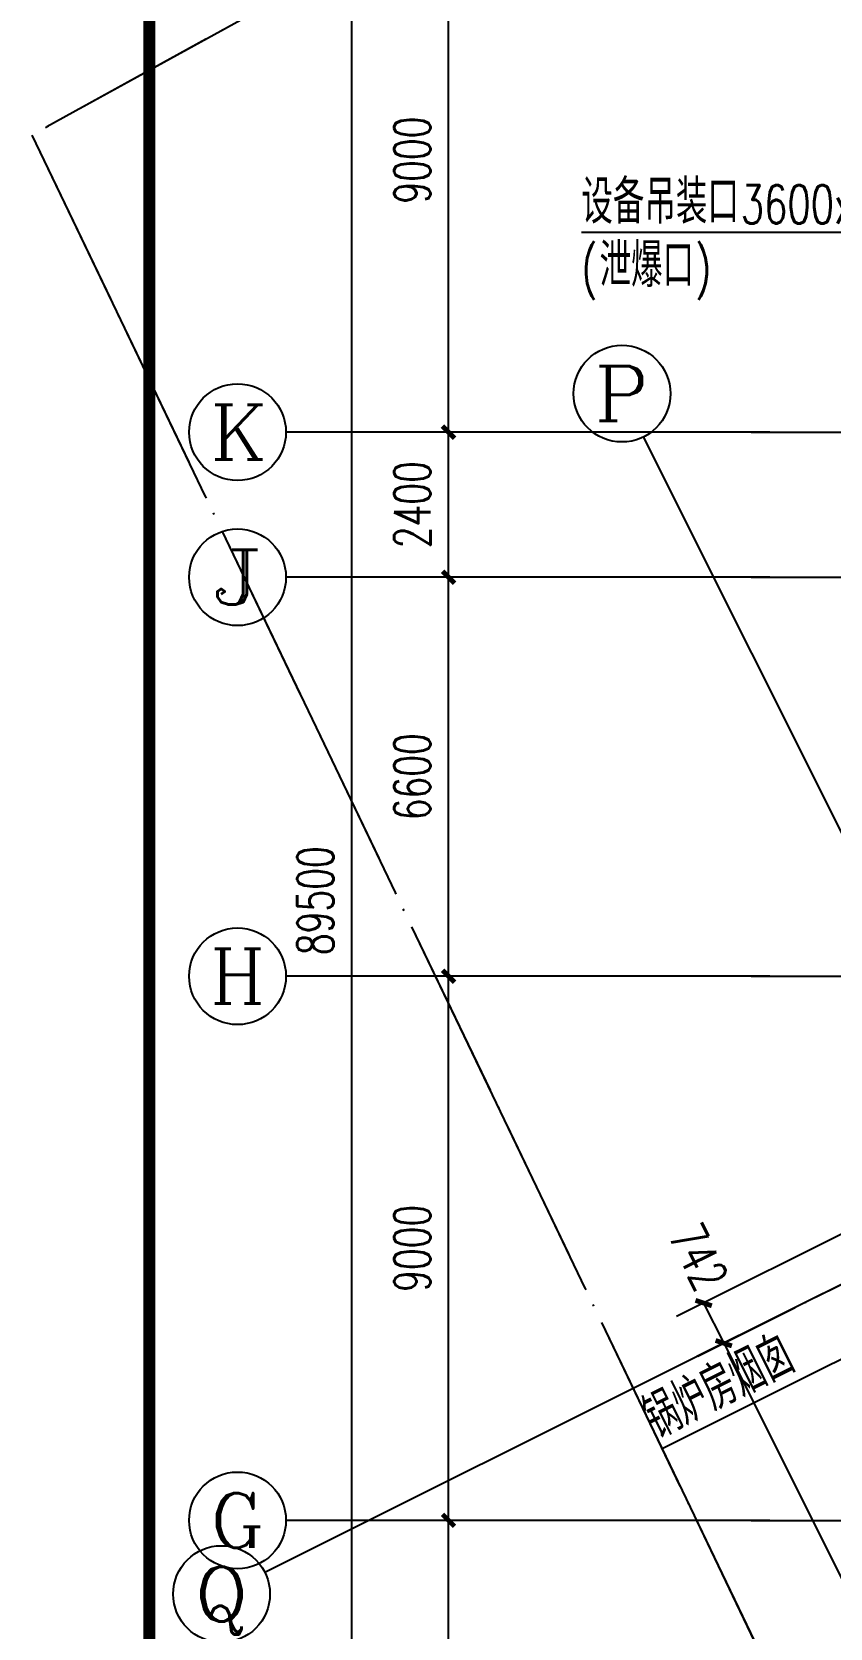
# Model space of a CAD drawing. Extents: x 246015 to 608740, y -108003 to 88400.
# Drawn here: x 283782 to 296974, y -4243 to 22159 of the extents above; entities that cross this region are included whole.
import ezdxf
from ezdxf.enums import TextEntityAlignment as Align

# ---------------------------------------------------------------- set-up
doc = ezdxf.new("R2010")
doc.units = 0
doc.header["$LTSCALE"] = 3000
doc.header["$MEASUREMENT"] = 0
doc.header["$PDMODE"] = 1
doc.linetypes.add('DOTE', pattern=[2.42, 2, -0.2, 0.02, -0.2])
doc.layers.get('0').update_dxf_attribs({"linetype": 'CONTINUOUS'})
doc.layers.get('DEFPOINTS').update_dxf_attribs({"linetype": 'CONTINUOUS'})
for name, color, linetype in [('AXIS', 3, 'CONTINUOUS'), ('AXIS_TEXT', 7, 'CONTINUOUS'), ('DIM_LEAD', 3, 'CONTINUOUS'), ('dote', 1, 'DOTE'), ('PUB_DIM', 3, 'CONTINUOUS'), ('PUB_TEXT', 7, 'CONTINUOUS'), ('PUB_TITLE', 4, 'CONTINUOUS')]:
    doc.layers.add(name, color=color, linetype=linetype)
doc.layers.add('红线', color=7, linetype='CONTINUOUS', true_color=0xe0150b)
doc.styles.add('_TCH_AXIS', font='COMPLEX', dxfattribs={"bigfont": 'GBCBIG'})
doc.styles.add('_TCH_DIM', font='SIMPLEX', dxfattribs={"bigfont": 'GBCBIG'})
doc.styles.add('COMPLEX', font='COMPLEX')
doc.styles.add('DIM_FONT', font='simplex.shx', dxfattribs={"width": 0.7, "bigfont": 'hztxt.shx'})
doc.dimstyles.new('DIMN200', dxfattribs={"dimscale": 2, "dimtxt": 300, "dimasz": 100, "dimexe": 250, "dimexo": 300, "dimgap": 150, "dimtad": 1, "dimdec": 0, "dimzin": 0, "dimdsep": 46, "dimtxsty": 'DIM_FONT', "dimblk": 'ARCHTICK', "dimcen": 0.09, "dimclrt": 7, "dimazin": 2, "dimtfac": 1, "dimtdec": 0, "dimtix": 1, "dimtmove": 2, "dimatfit": 3, "dimfxl": 0, "dimtolj": 1, "dimtzin": 0, "dimarcsym": 0})

# ---------------------------------------------------------------- blocks, each defined once
blk = doc.blocks.new('_ARCHTICK')
at = {"color": 0, "linetype": 'ByBlock', "const_width": 0.4}
blk.add_lwpolyline([(-0.5, -0.5), (0.5, 0.5)], dxfattribs=at)
blk = doc.blocks.new('*D460')
at = {"layer": 'DEFPOINTS', "color": 0}
for p in [(298064, 2723), (298395, 2059), (295217, 470)]:
    blk.add_point(p, dxfattribs=at)
at = {"layer": 'PUB_DIM', "color": 0, "lineweight": -2}
for p, q in [((297527, 2454), (294438, 910)), ((297859, 1791), (294770, 247)), ((294885, 1134), (295217, 470))]:
    blk.add_line(p, q, dxfattribs=at)
at = {"layer": 'PUB_DIM', "color": 0, "lineweight": -2, "xscale": 200, "yscale": 200, "zscale": 200}
for p, rotation in [((294885, 1134), 116.5650511717847), ((295217, 470), 296.5650511717847)]:
    blk.add_blockref('_ARCHTICK', p, dxfattribs=dict(at, rotation=rotation))
at = {"layer": 'PUB_DIM', "color": 7, "insert": (294801, 1896), "char_height": 600, "attachment_point": 5, "rotation": 296.5651, "style": 'DIM_FONT'}
blk.add_mtext('\\A1;742', dxfattribs=at)
blk = doc.blocks.new('*D461')
at = {"layer": 'DEFPOINTS', "color": 0}
for p in [(298395, 2059), (323892, -48935), (320714, -50524)]:
    blk.add_point(p, dxfattribs=at)
at = {"layer": 'PUB_DIM', "color": 0, "lineweight": -2}
for p, q in [((297859, 1791), (294770, 247)), ((295217, 470), (320714, -50524)), ((323356, -49203), (320267, -50747))]:
    blk.add_line(p, q, dxfattribs=at)
at = {"layer": 'PUB_DIM', "color": 0, "lineweight": -2, "xscale": 200, "yscale": 200, "zscale": 200}
for p, rotation in [((295217, 470), 116.5650511717847), ((320714, -50524), 296.5650511717847)]:
    blk.add_blockref('_ARCHTICK', p, dxfattribs=dict(at, rotation=rotation))
at = {"layer": 'PUB_DIM', "color": 7, "insert": (308502, -24758), "char_height": 600, "attachment_point": 5, "rotation": 296.5651, "style": 'DIM_FONT'}
blk.add_mtext('\\A1;57013', dxfattribs=at)
blk = doc.blocks.new('*D1056')
at = {"layer": 'AXIS', "color": 0, "lineweight": -2}
for p, q in [((295068, -2461), (290168, -2461)), ((290668, -11461), (290668, -2461)), ((295068, -11461), (290168, -11461))]:
    blk.add_line(p, q, dxfattribs=at)
at = {"layer": 'DEFPOINTS', "color": 0}
for p in [(290668, -2461), (295668, -2461), (295668, -11461)]:
    blk.add_point(p, dxfattribs=at)
at = {"layer": 'AXIS', "color": 0, "lineweight": -2, "xscale": 200, "yscale": 200, "zscale": 200}
for p, rotation in [((290668, -2461), 90), ((290668, -11461), 270)]:
    blk.add_blockref('_ARCHTICK', p, dxfattribs=dict(at, rotation=rotation))
at = {"layer": 'AXIS', "color": 7, "insert": (290068, -6961), "char_height": 600, "attachment_point": 5, "rotation": 90, "style": 'DIM_FONT'}
blk.add_mtext('\\A1;9000', dxfattribs=at)
blk = doc.blocks.new('*D1057')
at = {"layer": 'AXIS', "color": 0, "lineweight": -2}
for p, q in [((295068, 6539), (290168, 6539)), ((290668, -2461), (290668, 6539)), ((295068, -2461), (290168, -2461))]:
    blk.add_line(p, q, dxfattribs=at)
at = {"layer": 'DEFPOINTS', "color": 0}
for p in [(290668, 6539), (295668, 6539), (295668, -2461)]:
    blk.add_point(p, dxfattribs=at)
at = {"layer": 'AXIS', "color": 0, "lineweight": -2, "xscale": 200, "yscale": 200, "zscale": 200}
for p, rotation in [((290668, 6539), 90), ((290668, -2461), 270)]:
    blk.add_blockref('_ARCHTICK', p, dxfattribs=dict(at, rotation=rotation))
at = {"layer": 'AXIS', "color": 7, "insert": (290068, 2039), "char_height": 600, "attachment_point": 5, "rotation": 90, "style": 'DIM_FONT'}
blk.add_mtext('\\A1;9000', dxfattribs=at)
blk = doc.blocks.new('*D1058')
at = {"layer": 'AXIS', "color": 0, "lineweight": -2}
for p, q in [((295068, 13139), (290168, 13139)), ((290668, 6539), (290668, 13139)), ((295068, 6539), (290168, 6539))]:
    blk.add_line(p, q, dxfattribs=at)
at = {"layer": 'DEFPOINTS', "color": 0}
for p in [(290668, 13139), (295668, 13139), (295668, 6539)]:
    blk.add_point(p, dxfattribs=at)
at = {"layer": 'AXIS', "color": 0, "lineweight": -2, "xscale": 200, "yscale": 200, "zscale": 200}
for p, rotation in [((290668, 13139), 90), ((290668, 6539), 270)]:
    blk.add_blockref('_ARCHTICK', p, dxfattribs=dict(at, rotation=rotation))
at = {"layer": 'AXIS', "color": 7, "insert": (290068, 9839), "char_height": 600, "attachment_point": 5, "rotation": 90, "style": 'DIM_FONT'}
blk.add_mtext('\\A1;6600', dxfattribs=at)
blk = doc.blocks.new('*D1059')
at = {"layer": 'AXIS', "color": 0, "lineweight": -2}
for p, q in [((295068, 15539), (290168, 15539)), ((290668, 13139), (290668, 15539)), ((295068, 13139), (290168, 13139))]:
    blk.add_line(p, q, dxfattribs=at)
at = {"layer": 'DEFPOINTS', "color": 0}
for p in [(290668, 15539), (295668, 15539), (295668, 13139)]:
    blk.add_point(p, dxfattribs=at)
at = {"layer": 'AXIS', "color": 0, "lineweight": -2, "xscale": 200, "yscale": 200, "zscale": 200}
for p, rotation in [((290668, 15539), 90), ((290668, 13139), 270)]:
    blk.add_blockref('_ARCHTICK', p, dxfattribs=dict(at, rotation=rotation))
at = {"layer": 'AXIS', "color": 7, "insert": (290068, 14339), "char_height": 600, "attachment_point": 5, "rotation": 90, "style": 'DIM_FONT'}
blk.add_mtext('\\A1;2400', dxfattribs=at)
blk = doc.blocks.new('*D1060')
at = {"layer": 'AXIS', "color": 0, "lineweight": -2}
for p, q in [((295068, 24539), (290168, 24539)), ((290668, 15539), (290668, 24539)), ((295068, 15539), (290168, 15539))]:
    blk.add_line(p, q, dxfattribs=at)
at = {"layer": 'DEFPOINTS', "color": 0}
for p in [(290668, 24539), (295668, 24539), (295668, 15539)]:
    blk.add_point(p, dxfattribs=at)
at = {"layer": 'AXIS', "color": 0, "lineweight": -2, "xscale": 200, "yscale": 200, "zscale": 200}
for p, rotation in [((290668, 24539), 90), ((290668, 15539), 270)]:
    blk.add_blockref('_ARCHTICK', p, dxfattribs=dict(at, rotation=rotation))
at = {"layer": 'AXIS', "color": 7, "insert": (290068, 20039), "char_height": 600, "attachment_point": 5, "rotation": 90, "style": 'DIM_FONT'}
blk.add_mtext('\\A1;9000', dxfattribs=at)
blk = doc.blocks.new('*D1065')
at = {"layer": 'AXIS', "color": 0, "lineweight": -2}
for p, q in [((295068, 52539), (288568, 52539)), ((289068, -36961), (289068, 52539)), ((295068, -36961), (288568, -36961))]:
    blk.add_line(p, q, dxfattribs=at)
at = {"layer": 'DEFPOINTS', "color": 0}
for p in [(289068, 52539), (295668, 52539), (295668, -36961)]:
    blk.add_point(p, dxfattribs=at)
at = {"layer": 'AXIS', "color": 0, "lineweight": -2, "xscale": 200, "yscale": 200, "zscale": 200}
for p, rotation in [((289068, 52539), 90), ((289068, -36961), 270)]:
    blk.add_blockref('_ARCHTICK', p, dxfattribs=dict(at, rotation=rotation))
at = {"layer": 'AXIS', "color": 7, "insert": (288468, 7789), "char_height": 600, "attachment_point": 5, "rotation": 90, "style": 'DIM_FONT'}
blk.add_mtext('\\A1;89500', dxfattribs=at)
blk = doc.blocks.new('_AXISO')
blk.add_circle((0, 0), 0.5)
at = {"layer": 'AXIS_TEXT', "style": 'COMPLEX', "width": 1.041667}
blk.add_attdef('A', text='', height=0.56, dxfattribs=at).set_placement((-0.25, -0.28), (0.25, -0.28), align=Align.FIT)

msp = doc.modelspace()

# ---------------------------------------------------------------- linework, layer by layer
at = {"layer": 'AXIS'}
for p, q in [((295980.6, 15538.6), (287980.6, 15538.6)), ((297470.6, 8305.2), (293892.9, 15460.6)), ((295980.6, 13138.6), (287980.6, 13138.6)), ((295980.6, 6538.6), (287980.6, 6538.6)), ((294787.3, 255.3), (287631.9, -3322.4)), ((295980.6, -2461.4), (287980.6, -2461.4))]:
    msp.add_line(p, q, dxfattribs=at)
at = {"layer": 'DIM_LEAD'}
for p, q in [((298552.5, 18838.6), (292863.9, 18838.6)), ((301175.6, 2208), (296845.5, 43)), ((296845.5, 43), (294198.8, -1280.4))]:
    msp.add_line(p, q, dxfattribs=at)
at = {"layer": 'dote', "ltscale": 0.3}
for p, q in [((295667.9, 15538.6), (554353.9, 15538.6)), ((295667.9, 13138.6), (554353.9, 13138.6)), ((294787.3, 255.3), (316353.9, 11038.6)), ((295667.9, 6538.6), (554353.9, 6538.6)), ((295667.9, -2461.4), (554353.9, -2461.4))]:
    msp.add_line(p, q, dxfattribs=at)
at = {"layer": 'PUB_TITLE', "const_width": 200}
msp.add_lwpolyline([(285723.8, -97985.8), (575973.8, -97985.8), (575973.8, 66214.2), (285723.8, 66214.2)], close=True, dxfattribs=at)
at = {"layer": '红线', "linetype": 'DOTE'}
msp.add_lwpolyline([(321625.8, 41313.5), (283782, 20451.8), (327022.4, -69761.6, -0.1186699), (571935, -34205), (582107, -28597.6), (543576.1, 41298.8, 0.0913964), (321625.8, 41313.5)], format="xyb", dxfattribs=at)
at = {"layer": '红线', "color": 31, "linetype": 'DOTE', "ltscale": 0.5}
msp.add_lwpolyline([(321625.8, 41313.5), (283782, 20451.8), (327022.4, -69761.6, -0.1186699), (571935, -34205), (582107, -28597.6), (543576.1, 41298.8, 0.0913964), (321625.8, 41313.5)], format="xyb", dxfattribs=at)

# ---------------------------------------------------------------- block references
at = {"layer": 'AXIS'}
ref = msp.add_blockref('_AXISO', (293535.1, 16176.1), dxfattribs=dict(at, xscale=1600, yscale=1600, zscale=1600))
ref.add_attrib('A', 'P', dxfattribs={"layer": 'AXIS_TEXT', "height": 905.1, "style": '_TCH_AXIS', "width": 1.235294}).set_placement((293082.6, 15723.6), (293987.7, 15723.6), align=Align.FIT)
ref = msp.add_blockref('_AXISO', (287180.6, 15538.6), dxfattribs=dict(at, xscale=1600, yscale=1600, zscale=1600))
ref.add_attrib('A', 'K', dxfattribs={"layer": 'AXIS_TEXT', "height": 905.1, "style": '_TCH_AXIS', "width": 1.105263}).set_placement((286728.1, 15086.1), (287633.2, 15086.1), align=Align.FIT)
ref = msp.add_blockref('_AXISO', (287180.6, 13138.6), dxfattribs=dict(at, xscale=1600, yscale=1600, zscale=1600))
ref.add_attrib('A', 'J', dxfattribs={"layer": 'AXIS_TEXT', "height": 905.1, "style": '_TCH_AXIS', "width": 1.909091}).set_placement((286728.1, 12686.1), (287633.2, 12686.1), align=Align.FIT)
ref = msp.add_blockref('_AXISO', (287180.6, 6538.6), dxfattribs=dict(at, xscale=1600, yscale=1600, zscale=1600))
ref.add_attrib('A', 'H', dxfattribs={"layer": 'AXIS_TEXT', "height": 905.1, "style": '_TCH_AXIS', "width": 1.05}).set_placement((286728.1, 6086.1), (287633.2, 6086.1), align=Align.FIT)
ref = msp.add_blockref('_AXISO', (287180.6, -2461.4), dxfattribs=dict(at, xscale=1600, yscale=1600, zscale=1600))
ref.add_attrib('A', 'G', dxfattribs={"layer": 'AXIS_TEXT', "height": 905.1, "style": '_TCH_AXIS', "width": 1.166667}).set_placement((286728.1, -2913.9), (287633.2, -2913.9), align=Align.FIT)
ref = msp.add_blockref('_AXISO', (286916.3, -3680.1), dxfattribs=dict(at, xscale=1600, yscale=1600, zscale=1600))
ref.add_attrib('A', 'Q', dxfattribs={"layer": 'AXIS_TEXT', "height": 905.1, "style": '_TCH_AXIS', "width": 1.3125}).set_placement((286463.8, -4132.7), (287368.9, -4132.7), align=Align.FIT)

# ---------------------------------------------------------------- texts
at = {"layer": 'PUB_TEXT', "style": '_TCH_DIM'}
for s, p in [('设备吊装口', (292863.9, 18988.6)), ('泄爆口', (293163.9, 17938.6))]:
    msp.add_text(s, height=723.4, dxfattribs=at).set_placement(p)
at = {"layer": 'PUB_TEXT', "style": '_TCH_DIM', "width": 0.705882}
for s, p in [('3600x6000', (295496.9, 18988.6)), ('(', (292863.9, 17938.6)), (')', (294743.7, 17938.6))]:
    msp.add_text(s, height=637.5, dxfattribs=at).set_placement(p)
at = {"layer": 'PUB_TEXT', "style": '_TCH_DIM'}
msp.add_text('锅炉房烟囱', height=723.4, rotation=26.56505, dxfattribs=at).set_placement((294131.7, -1146.2))

# ---------------------------------------------------------------- dimensions: what is measured, and where the dimension line sits
at = {"layer": 'AXIS'}
for p1, p2, distance, picture, middle in [((295667.9, -36961.4), (295667.9, 52538.6), 6600, '*D1065', (288467.9, 7788.6)), ((295667.9, 15538.6), (295667.9, 24538.6), 5000, '*D1060', (290067.9, 20038.6)), ((295667.9, 13138.6), (295667.9, 15538.6), 5000, '*D1059', (290067.9, 14338.6)), ((295667.9, 6538.6), (295667.9, 13138.6), 5000, '*D1058', (290067.9, 9838.6)), ((295667.9, -2461.4), (295667.9, 6538.6), 5000, '*D1057', (290067.9, 2038.6)), ((295667.9, -11461.4), (295667.9, -2461.4), 5000, '*D1056', (290067.9, -6961.4))]:
    dim = msp.add_aligned_dim(p1=p1, p2=p2, distance=distance, dimstyle='DIMN200', dxfattribs=at)
    dim.commit()
    dim.dimension.update_dxf_attribs({"geometry": picture, "text_midpoint": middle})
at = {"layer": 'PUB_DIM'}
dim = msp.add_linear_dim(base=(295217, 470.2), p1=(298063.7, 2722.7), p2=(298395.4, 2059.4), angle=296.56505, dimstyle='DIMN200', dxfattribs=at)
dim.commit()
dim.dimension.update_dxf_attribs({"geometry": '*D460', "text_midpoint": (294800.9, 1895.8), "dimtype": 129})
dim = msp.add_aligned_dim(p1=(298395.4, 2059.4), p2=(323892.4, -48934.6), distance=-3553.6, dimstyle='DIMN200', dxfattribs=at)
dim.commit()
dim.dimension.update_dxf_attribs({"geometry": '*D461', "text_midpoint": (308502.1, -24758.5)})

doc.saveas('drawing.dxf')
